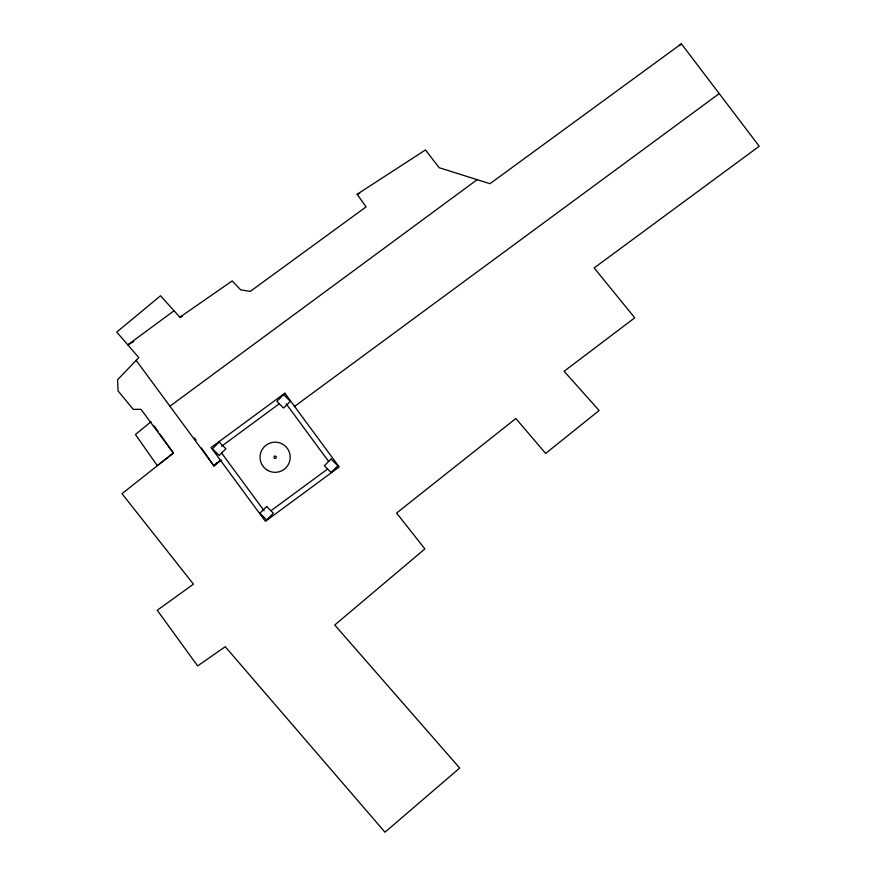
<?xml version="1.0" encoding="UTF-8"?>
<svg xmlns="http://www.w3.org/2000/svg" width="876" height="876" viewBox="0 0 876 876"><rect width="100%" height="100%" fill="white"/><g stroke="black" fill="none" stroke-linecap="round" stroke-linejoin="round"><path stroke-width="1.31" d="M136.163 360.375L213.864 465.857L216.733 462.922M201.48 447.997L213.864 465.857L219.953 460.36M679.36 45.629L681.386 43.8L759.229 146.237L594.147 267.936L634.75 317.813L564.1 371.293L599.14 410.505L545.66 453.429L515.844 418.509L396.587 513.062L424.893 548.902L334.752 625.004L459.692 768.044L384.98 832.2L225.241 646.696L197.626 665.957L157.253 610.276L193.454 584.172L121.994 493.681L173.382 453.078L159.552 433.565M151.11 421.641L135.452 434.518L157.253 465.616L173.382 453.078L141.014 409.344L133.24 409.344L118.041 390.904L117.581 379.768L138.813 357.605L116.771 332.081L160.505 295.77L179.876 317.232L182.438 316.291M174.05 310.783L127.797 344.848L133.71 341.717M169.911 406.19L477.157 179.668M221.628 446.245L279.367 403.705M213.864 465.857L221.573 460.174M294.237 406.65L719.218 93.59M270.87 510.807L327.525 469.076M681.386 43.8L489.969 183.708L439.161 167.699L425.473 149.949L357.145 194.264L366.069 206.911L250.295 291.369L240.67 289.857L232.195 280.922L179.876 317.232L182.361 316.116M357.145 194.264L359.74 193.421M286.134 403.759L328.675 461.51M221.573 453.012L264.103 510.752M154.176 425.977L158.019 431.397M194.516 437.956L196.071 440.19M219.175 442.041L212.441 448.775L219.175 455.498L225.899 448.775L219.175 442.041M283.605 394.572L276.882 401.307L283.605 408.03L290.339 401.307L283.605 394.572M266.632 506.481L259.909 513.216L266.632 519.939L273.367 513.216L266.632 506.481M331.073 459.013L324.35 465.747L331.073 472.471L337.808 465.747L331.073 459.013M284.842 393.193L211.061 447.548L265.406 521.319L339.187 466.974L284.842 393.193M274.681 456.188L274.298 456.44A1.161 1.161 0 0 0 274.298 458.082A1.161 1.161 0 0 0 275.94 458.082A1.161 1.161 0 0 0 275.94 456.44L274.681 456.188M267.585 470.313A15.078 15.078 0 0 0 290.208 457.261A15.078 15.078 0 0 0 267.585 444.198A15.078 15.078 0 0 0 267.585 470.313"/></g></svg>
